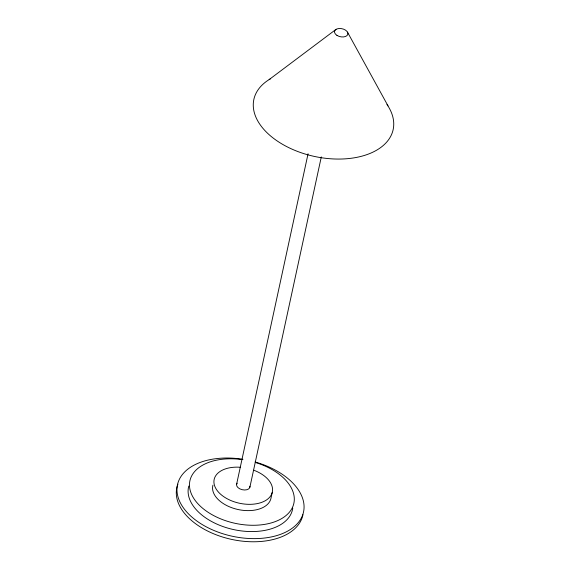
<?xml version="1.0" encoding="UTF-8"?>
<svg xmlns="http://www.w3.org/2000/svg" width="570" height="570" viewBox="0 0 570 570"><rect width="100%" height="100%" fill="white"/><g stroke="black" fill="none" stroke-linecap="round" stroke-linejoin="round"><path stroke-width="0.85" d="M236.621 484.165L308.064 153.758M249.86 487.307L321.302 156.9M272.189 492.608L270.828 498.9A29.761 17.912 12.2 0 1 237.134 509.316A29.761 17.912 12.2 0 1 212.938 485.163M269.154 79.579L336.001 29.391M347.465 32.105L389.217 108.058A71.264 42.893 12.2 0 1 358.737 156.942A71.264 42.893 12.2 0 1 269.318 134.862A71.264 42.893 12.2 0 1 270.543 78.753M255.388 462.484A53.188 32.013 12.2 0 1 282.086 518.33A53.188 32.013 12.2 0 1 194.398 499.356A53.188 32.013 12.2 0 1 241.815 459.548M386.98 104.488A71.264 42.893 12.2 0 1 387.928 105.92M302.948 514.71A64.481 38.81 12.2 0 1 228.869 538.764A64.481 38.81 12.2 0 1 177.925 484.186M253.75 470.2A29.761 17.912 12.2 0 1 265.007 500.873A29.761 17.912 12.2 0 1 217.056 490.378A29.761 17.912 12.2 0 1 240.333 467.265M255.082 461.971A64.481 38.81 12.2 0 1 289.517 530.043A64.481 38.81 12.2 0 1 182.507 506.538A64.481 38.81 12.2 0 1 242.977 459.313M292.766 508.141A53.188 32.013 12.2 0 1 234.07 529.68A53.188 32.013 12.2 0 1 188.784 486.053M249.917 486.231A6.804 4.097 12.2 0 1 242.157 489.694A6.804 4.097 12.2 0 1 237.127 483.196M336.934 35.361A6.804 4.097 12.2 0 0 347.807 34.293A6.804 4.097 12.2 0 0 338.815 28.514A6.804 4.097 12.2 0 0 336.934 35.361"/></g></svg>
